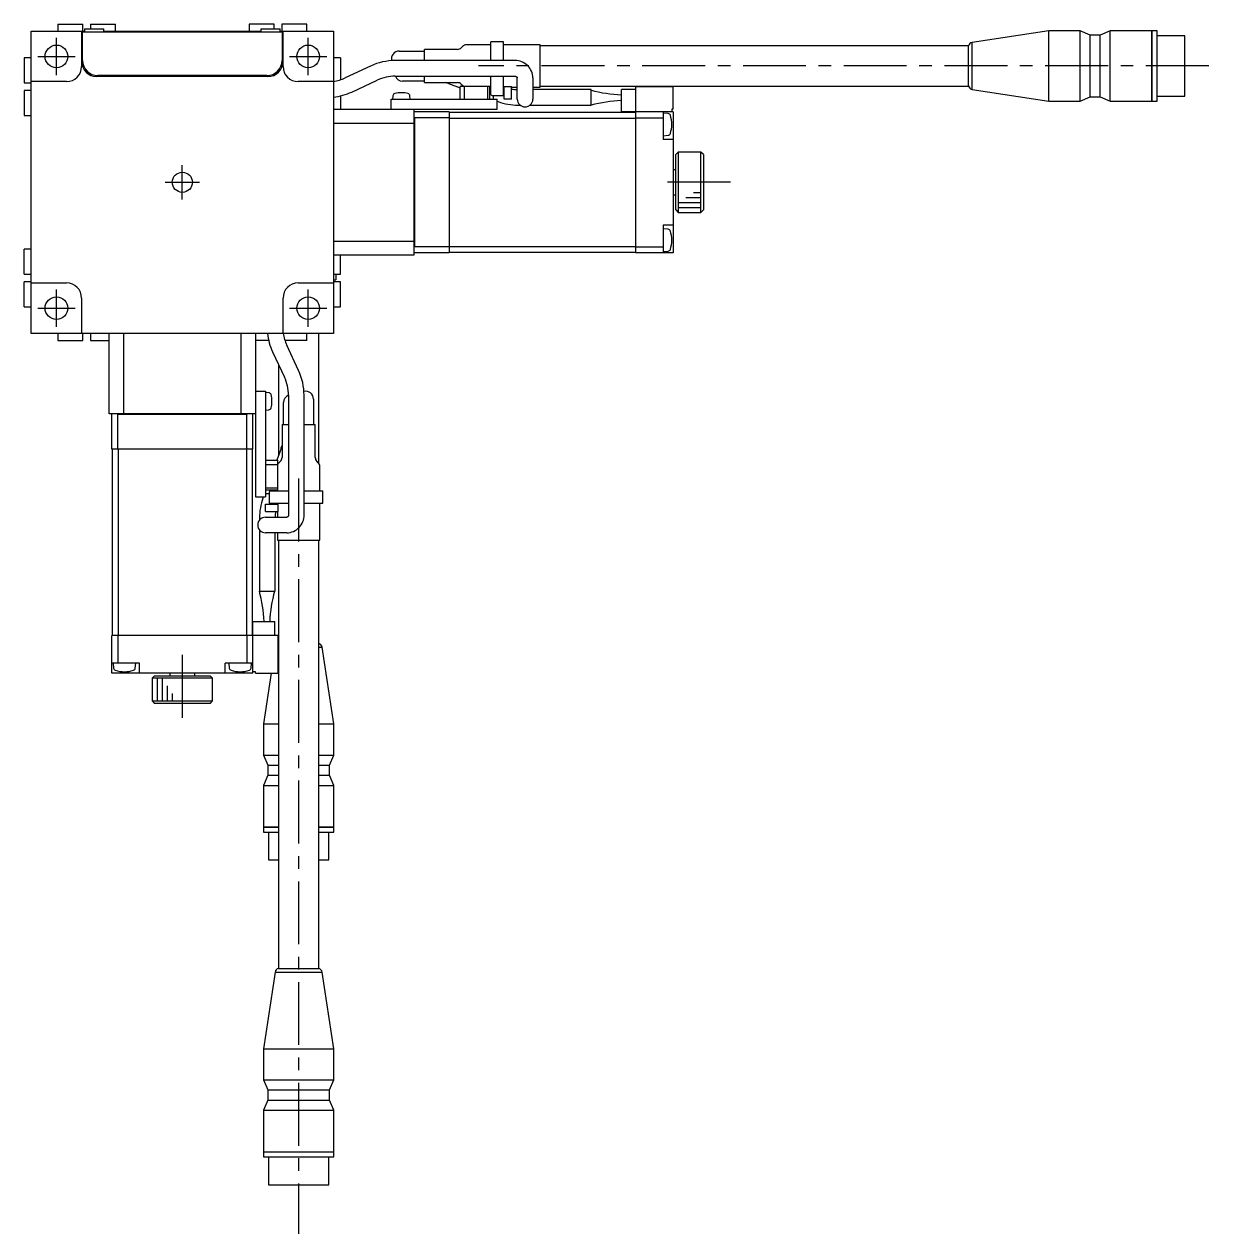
# Model space of a CAD drawing. Extents: x -587 to 419, y 17 to 772.
# Drawn here: x -336.3 to -101.1, y 27 to 267.2 of the extents above; entities that cross this region are included whole.
import ezdxf

# ---------------------------------------------------------------- set-up
doc = ezdxf.new("R2010")
doc.units = 0
doc.header["$LTSCALE"] = 10
doc.linetypes.add('CENTER', pattern=[2, 1.25, -0.25, 0.25, -0.25])
doc.layers.add('1', color=7, linetype='CONTINUOUS')

msp = doc.modelspace()

# ---------------------------------------------------------------- linework, layer by layer
at = {"layer": '1', "color": 7, "linetype": 'CONTINUOUS'}
for p, q in [((-329.655788, 267.22612), (-324.655788, 267.22612)), ((-329.655788, 267.22612), (-329.655788, 265.82612)), ((-324.655788, 265.82612), (-324.655788, 267.22612)), ((-323.155788, 267.22612), (-318.155788, 267.22612)), ((-323.155788, 267.22612), (-323.155788, 266.32612)), ((-318.155788, 265.82612), (-318.155788, 267.22612)), ((-286.655788, 267.22612), (-291.655788, 267.22612)), ((-291.655788, 267.22612), (-291.655788, 265.82612)), ((-286.655788, 266.32612), (-286.655788, 267.22612)), ((-280.155788, 267.22612), (-285.155788, 267.22612)), ((-285.155788, 267.22612), (-285.155788, 265.82612)), ((-280.155788, 265.82612), (-280.155788, 267.22612)), ((-334.905788, 205.82612), (-334.905788, 265.82612)), ((-334.905788, 265.82612), (-324.305788, 265.82612)), ((-324.905788, 265.82612), (-324.905788, 258.82612)), ((-324.705788, 265.22612), (-324.905788, 265.22612)), ((-324.705788, 265.72612), (-285.105788, 265.72612)), ((-324.705788, 260.02612), (-324.705788, 265.72612)), ((-324.305788, 266.32612), (-320.505788, 266.32612)), ((-324.305788, 266.32612), (-324.305788, 265.72612)), ((-320.505788, 265.72612), (-320.505788, 266.32612)), ((-320.505788, 265.82612), (-289.305788, 265.82612)), ((-310.405788, 265.82612), (-310.405788, 265.72612)), ((-299.405788, 265.82612), (-299.405788, 265.72612)), ((-289.305788, 266.32612), (-285.505788, 266.32612)), ((-289.305788, 266.32612), (-289.305788, 265.72612)), ((-285.505788, 265.72612), (-285.505788, 266.32612)), ((-285.505788, 265.82612), (-274.905788, 265.82612)), ((-285.105788, 265.72612), (-285.105788, 260.02612)), ((-284.905788, 265.22612), (-285.105788, 265.22612)), ((-284.905788, 258.82612), (-284.905788, 265.82612)), ((-274.905788, 265.82612), (-274.905788, 205.82612)), ((-132.820001, 265.926119), (-148.053984, 263.610445)), ((-132.820001, 251.926121), (-132.820001, 265.926119)), ((-126.627002, 265.926119), (-132.820001, 265.926119)), ((-126.627002, 251.926121), (-126.627002, 265.926119)), ((-124.627002, 265.07612), (-126.627002, 265.926119)), ((-124.627002, 252.77612), (-124.627002, 265.07612)), ((-122.627002, 265.07612), (-124.627002, 265.07612)), ((-120.627002, 265.926119), (-122.627002, 265.07612)), ((-122.627002, 252.77612), (-122.627002, 265.07612)), ((-120.627002, 251.926121), (-120.627002, 265.926119)), ((-112.370002, 265.926119), (-120.627002, 265.926119)), ((-112.370002, 251.926121), (-112.370002, 265.926119)), ((-112.320002, 265.876119), (-112.370002, 265.926119)), ((-112.320002, 251.926121), (-112.320002, 265.926119)), ((-111.32, 265.926119), (-112.320002, 265.926119)), ((-111.32, 251.926121), (-111.32, 265.926119)), ((-105.819999, 264.926118), (-111.32, 264.926118)), ((-105.819999, 252.926122), (-105.819999, 264.926118)), ((-261.84271, 261.881688), (-256.820001, 261.881688)), ((-256.820001, 260.002302), (-256.820001, 262.22612)), ((-250.234215, 262.22612), (-256.820001, 262.22612)), ((-249.212895, 262.833226), (-249.527108, 262.519013)), ((-243.655788, 263.12612), (-248.505788, 263.12612)), ((-243.655788, 260.002302), (-243.655788, 263.72612)), ((-241.155788, 263.72612), (-243.655788, 263.72612)), ((-241.155788, 260.002302), (-241.155788, 263.72612)), ((-233.820001, 263.12612), (-241.155788, 263.12612)), ((-233.820001, 254.72612), (-233.820001, 263.12612)), ((-148.777658, 262.92612), (-233.820001, 262.92612)), ((-148.777658, 254.92612), (-148.777658, 262.92612)), ((-148.053984, 254.241794), (-148.053984, 263.610445)), ((-336.305788, 260.57612), (-336.305788, 255.57612)), ((-334.905788, 260.57612), (-336.305788, 260.57612)), ((-273.505788, 260.57612), (-274.905788, 260.57612)), ((-273.505788, 260.57612), (-273.505788, 256.191564)), ((-238.84271, 260.002302), (-262.625763, 260.002302)), ((-267.507004, 258.920157), (-272.55161, 256.567819)), ((-336.305788, 255.57612), (-334.905788, 255.57612)), ((-327.905788, 255.82612), (-334.905788, 255.82612)), ((-287.905788, 256.82612), (-321.905788, 256.82612)), ((-288.105788, 257.02612), (-321.705788, 257.02612)), ((-274.905788, 255.82612), (-281.905788, 255.82612)), ((-271.241493, 253.758265), (-266.196888, 256.110603)), ((-262.625763, 256.902302), (-238.84271, 256.902302)), ((-256.820001, 255.939402), (-261.161484, 255.939402)), ((-256.820001, 255.62612), (-256.820001, 256.902302)), ((-256.820001, 255.62612), (-250.234215, 255.62612)), ((-252.034684, 255.429805), (-249.705788, 254.582156)), ((-249.705788, 252.32612), (-249.705788, 254.82612)), ((-243.655788, 254.82612), (-249.705788, 254.82612)), ((-249.527108, 255.333226), (-249.212895, 255.019013)), ((-248.888543, 252.32612), (-248.888543, 254.82612)), ((-244.221109, 252.32612), (-244.221109, 254.82612)), ((-243.805788, 252.32612), (-243.805788, 254.82612)), ((-243.805788, 254.75612), (-243.655788, 254.75612)), ((-243.655788, 253.171395), (-243.655788, 256.902302)), ((-241.155788, 253.05612), (-241.155788, 256.902302)), ((-241.155788, 254.82612), (-239.505788, 254.82612)), ((-241.155788, 254.75612), (-241.005788, 254.75612)), ((-241.005788, 252.32612), (-241.005788, 254.82612)), ((-239.505788, 252.32612), (-239.505788, 254.82612)), ((-239.505788, 254.72612), (-238.39271, 254.72612)), ((-238.84271, 256.902302), (-238.82639, 256.902072)), ((-238.82639, 256.902072), (-238.809215, 256.901331)), ((-238.809215, 256.901331), (-238.792085, 256.90008)), ((-238.792085, 256.90008), (-238.775017, 256.89832)), ((-238.775017, 256.89832), (-238.758024, 256.896052)), ((-238.758024, 256.896052), (-238.74112, 256.893275)), ((-238.74112, 256.893275), (-238.724322, 256.88999)), ((-238.724322, 256.88999), (-238.707642, 256.886196)), ((-238.707642, 256.886196), (-238.691098, 256.881892)), ((-238.691098, 256.881892), (-238.674704, 256.877078)), ((-238.674704, 256.877078), (-238.658477, 256.871751)), ((-238.658477, 256.871751), (-238.642434, 256.86591)), ((-238.642434, 256.86591), (-238.626591, 256.859551)), ((-238.626591, 256.859551), (-238.610967, 256.852672)), ((-238.610967, 256.852672), (-238.595581, 256.845269)), ((-238.595581, 256.845269), (-238.580453, 256.837337)), ((-238.580453, 256.837337), (-238.565603, 256.828871)), ((-238.565603, 256.828871), (-238.551054, 256.819863)), ((-238.551054, 256.819863), (-238.53683, 256.810306)), ((-238.53683, 256.810306), (-238.522956, 256.800189)), ((-238.522956, 256.800189), (-238.509459, 256.7895)), ((-238.509459, 256.7895), (-238.49637, 256.778223)), ((-238.49637, 256.778223), (-238.483721, 256.76634)), ((-238.483721, 256.76634), (-238.471548, 256.753824)), ((-238.471548, 256.753824), (-238.459891, 256.740643)), ((-238.459891, 256.740643), (-238.448796, 256.726752)), ((-238.448796, 256.726752), (-238.438317, 256.712088)), ((-238.438317, 256.712088), (-238.428516, 256.696562)), ((-238.428516, 256.696562), (-238.419473, 256.680044)), ((-238.419473, 256.680044), (-238.411294, 256.66233)), ((-238.411294, 256.66233), (-238.404134, 256.643099)), ((-238.404134, 256.643099), (-238.398248, 256.621817)), ((-238.398248, 256.621817), (-238.394118, 256.597585)), ((-238.394118, 256.597585), (-238.39271, 256.572917)), ((-238.39271, 252.3443), (-238.39271, 256.572917)), ((-235.29271, 256.572917), (-235.29271, 252.3443)), ((-235.29271, 254.72612), (-233.820001, 254.72612)), ((-233.820001, 254.92612), (-148.777658, 254.92612)), ((-214.905788, 254.82612), (-207.405788, 254.82612)), ((-214.905788, 254.82612), (-214.905788, 221.82612)), ((-207.405788, 250.32612), (-207.405788, 254.82612)), ((-336.305788, 254.07612), (-336.305788, 249.07612)), ((-334.905788, 254.07612), (-336.305788, 254.07612)), ((-273.505788, 252.976493), (-273.505788, 250.32612)), ((-263.405788, 250.32612), (-263.405788, 252.32612)), ((-263.405788, 252.32612), (-242.405788, 252.32612)), ((-263.096052, 253.008907), (-263.155788, 252.32612)), ((-259.655788, 252.32612), (-259.715524, 253.008907)), ((-243.655788, 253.171395), (-243.350663, 253.05612)), ((-243.350663, 253.05612), (-241.155788, 253.05612)), ((-243.105788, 252.32612), (-243.105788, 253.05612)), ((-242.405788, 250.32612), (-242.405788, 252.32612)), ((-241.005788, 253.55612), (-241.155788, 253.55612)), ((-239.505788, 252.32612), (-241.005788, 252.32612)), ((-223.705788, 254.25112), (-235.29271, 254.25112)), ((-223.705788, 251.12612), (-223.705788, 254.25112)), ((-217.705788, 249.82612), (-217.705788, 254.22612)), ((-214.905788, 254.22612), (-217.705788, 254.22612)), ((-148.053984, 254.241794), (-132.820001, 251.926121)), ((-126.627002, 251.926121), (-124.627002, 252.77612)), ((-124.627002, 252.77612), (-122.627002, 252.77612)), ((-122.627002, 252.77612), (-120.627002, 251.926121)), ((-111.32, 252.926122), (-105.819999, 252.926122)), ((-274.905788, 250.32612), (-242.405788, 250.32612)), ((-258.905788, 250.32612), (-258.905788, 221.32612)), ((-242.405788, 251.925173), (-242.192851, 251.84767)), ((-238.242518, 251.15112), (-237.832064, 251.15112)), ((-235.853356, 251.15112), (-223.705788, 251.15112)), ((-207.405788, 250.32612), (-207.705788, 250.32612)), ((-207.705788, 250.32612), (-207.705788, 249.82612)), ((-132.820001, 251.926121), (-126.627002, 251.926121)), ((-120.627002, 251.926121), (-112.370002, 251.926121)), ((-112.370002, 251.926121), (-112.320002, 251.976121)), ((-112.320002, 251.926121), (-111.32, 251.926121)), ((-336.305788, 249.07612), (-334.905788, 249.07612)), ((-258.905788, 247.488023), (-274.905788, 247.488023)), ((-251.905788, 249.82612), (-258.905788, 249.82612)), ((-258.905788, 248.72612), (-258.805788, 248.62612)), ((-251.905788, 248.62612), (-258.805788, 248.62612)), ((-258.805788, 248.62612), (-258.805788, 223.02612)), ((-251.905788, 249.82612), (-251.905788, 221.82612)), ((-251.905788, 249.72612), (-214.905788, 249.72612)), ((-251.905788, 248.584698), (-214.905788, 248.584698)), ((-207.405788, 249.82612), (-217.705788, 249.82612)), ((-214.905788, 248.62612), (-209.405788, 248.62612)), ((-209.405788, 249.82612), (-209.405788, 244.32612)), ((-208.420508, 249.489919), (-209.405788, 249.57612)), ((-207.405788, 249.82612), (-207.405788, 221.82612)), ((-209.405788, 245.07612), (-208.420508, 245.16232)), ((-207.405788, 244.32612), (-209.405788, 244.32612)), ((-206.405788, 241.82612), (-206.905788, 241.32612)), ((-206.905788, 230.32612), (-206.905788, 241.32612)), ((-206.405788, 241.82612), (-206.405788, 229.82612)), ((-201.905788, 241.82612), (-206.405788, 241.82612)), ((-201.905788, 229.82612), (-201.905788, 241.82612)), ((-201.405788, 241.32612), (-201.905788, 241.82612)), ((-201.405788, 241.32612), (-201.405788, 230.32612)), ((-206.905788, 238.32612), (-207.405788, 238.32612)), ((-207.405788, 233.32612), (-206.905788, 233.32612)), ((-206.905788, 230.32612), (-206.405788, 229.82612)), ((-206.405788, 229.82612), (-201.905788, 229.82612)), ((-201.905788, 229.82612), (-201.405788, 230.32612)), ((-207.405788, 227.32612), (-209.405788, 227.32612)), ((-209.405788, 227.32612), (-209.405788, 221.82612)), ((-208.420508, 226.489919), (-209.405788, 226.57612)), ((-274.905788, 224.164216), (-258.905788, 224.164216)), ((-336.305788, 217.57612), (-336.305788, 222.57612)), ((-334.905788, 222.57612), (-336.305788, 222.57612)), ((-258.905788, 221.32612), (-274.905788, 221.32612)), ((-273.505788, 217.57612), (-273.505788, 221.32612)), ((-258.805788, 223.02612), (-258.905788, 222.92612)), ((-251.905788, 221.82612), (-258.905788, 221.82612)), ((-251.905788, 223.02612), (-258.805788, 223.02612)), ((-251.905788, 223.067541), (-214.905788, 223.067541)), ((-251.905788, 221.92612), (-214.905788, 221.92612)), ((-214.905788, 223.02612), (-209.405788, 223.02612)), ((-207.405788, 221.82612), (-214.905788, 221.82612)), ((-209.405788, 222.07612), (-208.420508, 222.16232)), ((-336.305788, 217.57612), (-334.905788, 217.57612)), ((-274.905788, 217.57612), (-273.505788, 217.57612)), ((-274.905788, 216.42612), (-274.405788, 216.42612)), ((-274.405788, 217.57612), (-274.405788, 216.42612)), ((-336.305788, 211.07612), (-336.305788, 216.07612)), ((-334.905788, 216.07612), (-336.305788, 216.07612)), ((-334.905788, 215.82612), (-327.905788, 215.82612)), ((-281.905788, 215.82612), (-274.905788, 215.82612)), ((-273.505788, 216.07612), (-274.905788, 216.07612)), ((-273.505788, 211.07612), (-273.505788, 216.07612)), ((-324.905788, 212.82612), (-324.905788, 205.82612)), ((-284.905788, 205.82612), (-284.905788, 212.82612)), ((-336.305788, 211.07612), (-334.905788, 211.07612)), ((-274.905788, 211.07612), (-273.505788, 211.07612)), ((-274.905788, 205.82612), (-334.905788, 205.82612)), ((-329.655788, 205.82612), (-329.655788, 204.42612)), ((-329.655788, 204.42612), (-324.655788, 204.42612)), ((-324.655788, 204.42612), (-324.655788, 205.82612)), ((-323.155788, 205.82612), (-323.155788, 204.42612)), ((-323.155788, 204.42612), (-319.405788, 204.42612)), ((-319.405788, 189.82612), (-319.405788, 205.82612)), ((-316.567692, 205.82612), (-316.567692, 189.82612)), ((-293.243884, 189.82612), (-293.243884, 205.82612)), ((-290.405788, 205.82612), (-290.405788, 173.32612)), ((-287.755414, 204.42612), (-290.405788, 204.42612)), ((-280.155788, 204.42612), (-284.540344, 204.42612)), ((-280.155788, 204.42612), (-280.155788, 205.82612)), ((-277.805788, 180.02612), (-277.805788, 205.82612)), ((-286.973643, 202.161826), (-284.621305, 197.11722)), ((-281.811751, 198.427336), (-284.164089, 203.471942)), ((-285.805788, 199.657352), (-285.805788, 181.571154)), ((-290.405788, 194.32612), (-288.405788, 194.32612)), ((-288.405788, 194.32612), (-288.405788, 173.32612)), ((-287.723, 194.016384), (-288.405788, 194.07612)), ((-283.829605, 193.546095), (-283.829605, 169.763042)), ((-280.729605, 169.763042), (-280.729605, 193.546095)), ((-278.85022, 192.763042), (-278.85022, 187.740333)), ((-290.405787, 189.82612), (-319.405788, 189.82612)), ((-318.905788, 182.82612), (-318.905788, 189.82612)), ((-317.705788, 189.72612), (-317.805788, 189.82612)), ((-292.005788, 189.82612), (-292.105788, 189.72612)), ((-290.905787, 182.82612), (-290.905787, 189.82612)), ((-288.405788, 190.57612), (-287.723, 190.635856)), ((-284.792506, 187.740333), (-284.792506, 192.081817)), ((-317.705788, 182.82612), (-317.705788, 189.72612)), ((-292.105788, 189.72612), (-317.705788, 189.72612)), ((-292.105788, 182.82612), (-292.105788, 189.72612)), ((-285.105788, 187.740333), (-283.829605, 187.740333)), ((-285.105788, 187.740333), (-285.105788, 181.154547)), ((-280.729605, 187.740333), (-278.505788, 187.740333)), ((-278.505788, 181.154547), (-278.505788, 187.740333)), ((-290.905787, 182.82612), (-318.905788, 182.82612)), ((-318.805788, 182.82612), (-318.805788, 145.82612)), ((-317.664367, 182.82612), (-317.664367, 145.82612)), ((-292.147209, 182.82612), (-292.147209, 145.82612)), ((-291.005787, 182.82612), (-291.005787, 145.82612)), ((-285.302103, 182.955016), (-286.149752, 180.62612)), ((-288.405788, 180.62612), (-285.905788, 180.62612)), ((-285.905788, 174.57612), (-285.905788, 180.62612)), ((-285.398681, 180.44744), (-285.712895, 180.133227)), ((-277.898681, 180.133227), (-278.212895, 180.44744)), ((-288.405788, 179.808875), (-285.905788, 179.808875)), ((-277.605788, 174.57612), (-277.605788, 179.42612)), ((-290.405788, 173.32612), (-288.405788, 173.32612)), ((-288.806735, 173.32612), (-288.884238, 173.113183)), ((-288.405788, 175.141441), (-285.905788, 175.141441)), ((-288.405788, 174.72612), (-285.905788, 174.72612)), ((-288.405788, 174.02612), (-287.675788, 174.02612)), ((-287.560513, 174.57612), (-287.675788, 174.270995)), ((-287.675788, 174.270995), (-287.675788, 172.07612)), ((-287.560513, 174.57612), (-283.829605, 174.57612)), ((-285.975788, 174.72612), (-285.975788, 174.57612)), ((-280.729605, 174.57612), (-277.005788, 174.57612)), ((-277.005788, 172.07612), (-277.005788, 174.57612)), ((-288.405788, 171.92612), (-285.905788, 171.92612)), ((-288.405788, 170.42612), (-288.405788, 171.92612)), ((-287.675788, 172.07612), (-283.829605, 172.07612)), ((-287.175788, 171.92612), (-287.175788, 172.07612)), ((-285.975788, 172.07612), (-285.975788, 171.92612)), ((-285.905788, 172.07612), (-285.905788, 170.42612)), ((-280.729605, 172.07612), (-277.005788, 172.07612)), ((-277.605788, 164.740333), (-277.605788, 172.07612)), ((-289.580788, 169.16285), (-289.580788, 168.752396)), ((-288.405788, 170.42612), (-285.905788, 170.42612)), ((-288.387607, 169.313042), (-284.158991, 169.313042)), ((-286.005788, 170.42612), (-286.005788, 169.313042)), ((-284.134323, 169.314451), (-284.158991, 169.313042)), ((-284.110091, 169.318581), (-284.134323, 169.314451)), ((-284.088808, 169.324466), (-284.110091, 169.318581)), ((-284.069578, 169.331626), (-284.088808, 169.324466)), ((-284.051864, 169.339805), (-284.069578, 169.331626)), ((-284.035345, 169.348848), (-284.051864, 169.339805)), ((-284.01982, 169.358649), (-284.035345, 169.348848)), ((-284.005156, 169.369128), (-284.01982, 169.358649)), ((-283.991265, 169.380223), (-284.005156, 169.369128)), ((-283.978084, 169.39188), (-283.991265, 169.380223)), ((-283.965568, 169.404053), (-283.978084, 169.39188)), ((-283.953685, 169.416702), (-283.965568, 169.404053)), ((-283.942408, 169.429791), (-283.953685, 169.416702)), ((-283.931719, 169.443288), (-283.942408, 169.429791)), ((-283.921602, 169.457162), (-283.931719, 169.443288)), ((-283.912045, 169.471387), (-283.921602, 169.457162)), ((-283.903037, 169.485935), (-283.912045, 169.471387)), ((-283.89457, 169.500785), (-283.903037, 169.485935)), ((-283.886638, 169.515913), (-283.89457, 169.500785)), ((-283.879235, 169.531299), (-283.886638, 169.515913)), ((-283.872357, 169.546923), (-283.879235, 169.531299)), ((-283.865998, 169.562766), (-283.872357, 169.546923)), ((-283.860157, 169.578809), (-283.865998, 169.562766)), ((-283.85483, 169.595036), (-283.860157, 169.578809)), ((-283.850015, 169.61143), (-283.85483, 169.595036)), ((-283.845712, 169.627974), (-283.850015, 169.61143)), ((-283.841918, 169.644654), (-283.845712, 169.627974)), ((-283.838633, 169.661452), (-283.841918, 169.644654)), ((-283.835856, 169.678356), (-283.838633, 169.661452)), ((-283.833587, 169.695349), (-283.835856, 169.678356)), ((-283.831827, 169.712417), (-283.833587, 169.695349)), ((-283.830577, 169.729547), (-283.831827, 169.712417)), ((-283.829836, 169.746723), (-283.830577, 169.729547)), ((-283.829605, 169.763042), (-283.829836, 169.746723)), ((-289.580788, 166.773688), (-289.580788, 154.62612)), ((-284.158991, 166.213042), (-288.387607, 166.213042)), ((-286.480788, 154.62612), (-286.480788, 166.213042)), ((-286.005788, 166.213042), (-286.005788, 164.740333)), ((-286.005788, 164.740333), (-277.605788, 164.740333)), ((-285.805788, 164.740333), (-285.805788, 79.69799)), ((-277.805788, 79.69799), (-277.805788, 164.740333)), ((-289.605788, 154.62612), (-286.480788, 154.62612)), ((-290.905788, 148.62612), (-286.505788, 148.62612)), ((-290.905788, 138.32612), (-290.905788, 148.62612)), ((-286.505788, 145.82612), (-286.505788, 148.62612)), ((-285.905788, 145.82612), (-318.905788, 145.82612)), ((-318.905788, 138.32612), (-318.905788, 145.82612)), ((-317.705788, 145.82612), (-317.705788, 140.32612)), ((-292.105788, 145.82612), (-292.105788, 140.32612)), ((-285.905788, 145.82612), (-285.905788, 138.32612)), ((-285.905788, 143.474316), (-285.805788, 143.474316)), ((-277.805788, 143.474316), (-277.121462, 143.474316)), ((-274.805789, 128.240333), (-277.121462, 143.474316)), ((-313.405788, 140.32612), (-318.905788, 140.32612)), ((-318.655788, 140.32612), (-318.569587, 139.34084)), ((-314.241989, 139.34084), (-314.155788, 140.32612)), ((-313.405788, 138.32612), (-313.405788, 140.32612)), ((-296.405788, 138.32612), (-296.405788, 140.32612)), ((-290.905788, 140.32612), (-296.405788, 140.32612)), ((-295.655788, 140.32612), (-295.569587, 139.34084)), ((-291.241989, 139.34084), (-291.155788, 140.32612)), ((-290.905788, 138.32612), (-318.905788, 138.32612)), ((-310.405788, 137.82612), (-310.905788, 137.32612)), ((-298.905788, 137.32612), (-310.905788, 137.32612)), ((-310.905788, 137.32612), (-310.905788, 132.82612)), ((-310.405788, 137.82612), (-299.405788, 137.82612)), ((-307.405788, 138.32612), (-307.405788, 137.82612)), ((-302.405788, 137.82612), (-302.405788, 138.32612)), ((-298.905788, 137.32612), (-299.405788, 137.82612)), ((-298.905788, 132.82612), (-298.905788, 137.32612)), ((-290.405788, 138.62612), (-290.905788, 138.62612)), ((-290.405788, 138.32612), (-290.405788, 138.62612)), ((-290.405788, 138.32612), (-285.905788, 138.32612)), ((-287.272676, 138.32612), (-288.805787, 128.240333)), ((-310.905788, 132.82612), (-298.905788, 132.82612)), ((-310.905788, 132.82612), (-310.405788, 132.32612)), ((-299.405788, 132.32612), (-310.405788, 132.32612)), ((-299.405788, 132.32612), (-298.905788, 132.82612)), ((-288.805787, 128.240333), (-285.805788, 128.240333)), ((-288.805787, 128.240333), (-288.805787, 122.047334)), ((-277.805788, 128.240333), (-274.805789, 128.240333)), ((-274.805789, 122.047334), (-274.805789, 128.240333)), ((-288.805787, 122.047334), (-285.805788, 122.047334)), ((-288.805787, 122.047334), (-287.955788, 120.047334)), ((-277.805788, 122.047334), (-274.805789, 122.047334)), ((-275.655788, 120.047334), (-274.805789, 122.047334)), ((-287.955788, 118.047334), (-288.805787, 116.047334)), ((-287.955788, 120.047334), (-285.805788, 120.047334)), ((-287.955788, 120.047334), (-287.955788, 118.047334)), ((-287.955788, 118.047334), (-285.805788, 118.047334)), ((-277.805788, 120.047334), (-275.655788, 120.047334)), ((-277.805788, 118.047334), (-275.655788, 118.047334)), ((-275.655788, 118.047334), (-275.655788, 120.047334)), ((-274.805789, 116.047334), (-275.655788, 118.047334)), ((-288.805787, 116.047334), (-285.805788, 116.047334)), ((-288.805787, 116.047334), (-288.805787, 107.790334)), ((-277.805788, 116.047334), (-274.805789, 116.047334)), ((-274.805789, 107.790334), (-274.805789, 116.047334)), ((-288.805787, 107.790334), (-285.805788, 107.790334)), ((-288.805787, 107.790334), (-288.755787, 107.740334)), ((-288.805787, 107.740334), (-285.805788, 107.740334)), ((-288.805787, 107.740334), (-288.805787, 106.740332)), ((-288.805787, 106.740332), (-285.805788, 106.740332)), ((-287.805786, 106.740332), (-287.805786, 101.240331)), ((-277.805788, 107.790334), (-274.805789, 107.790334)), ((-277.805788, 107.740334), (-274.805789, 107.740334)), ((-277.805788, 106.740332), (-274.805789, 106.740332)), ((-275.80579, 101.240331), (-275.80579, 106.740332)), ((-274.855789, 107.740334), (-274.805789, 107.790334)), ((-274.805789, 106.740332), (-274.805789, 107.740334)), ((-287.805786, 101.240331), (-285.805788, 101.240331)), ((-277.805788, 101.240331), (-275.80579, 101.240331)), ((-285.805788, 79.69799), (-277.805788, 79.69799)), ((-286.490114, 78.974316), (-288.805787, 63.740333)), ((-286.490114, 78.974316), (-277.121462, 78.974316)), ((-274.805789, 63.740333), (-277.121462, 78.974316)), ((-288.805787, 63.740333), (-274.805789, 63.740333)), ((-288.805787, 63.740333), (-288.805787, 57.547334)), ((-274.805789, 57.547334), (-274.805789, 63.740333)), ((-288.805787, 57.547334), (-274.805789, 57.547334)), ((-288.805787, 57.547334), (-287.955788, 55.547334)), ((-287.955788, 55.547334), (-275.655788, 55.547334)), ((-287.955788, 55.547334), (-287.955788, 53.547334)), ((-275.655788, 55.547334), (-274.805789, 57.547334)), ((-275.655788, 53.547334), (-275.655788, 55.547334)), ((-287.955788, 53.547334), (-288.805787, 51.547334)), ((-287.955788, 53.547334), (-275.655788, 53.547334)), ((-274.805789, 51.547334), (-275.655788, 53.547334)), ((-288.805787, 51.547334), (-274.805789, 51.547334)), ((-288.805787, 51.547334), (-288.805787, 43.290334)), ((-274.805789, 43.290334), (-274.805789, 51.547334)), ((-288.805787, 43.290334), (-274.805789, 43.290334)), ((-288.805787, 43.290334), (-288.755787, 43.240334)), ((-274.855789, 43.240334), (-274.805789, 43.290334)), ((-288.805787, 43.240334), (-274.805789, 43.240334)), ((-288.805787, 43.240334), (-288.805787, 42.240332)), ((-288.805787, 42.240332), (-274.805789, 42.240332)), ((-287.805786, 42.240332), (-287.805786, 36.740331)), ((-275.80579, 36.740331), (-275.80579, 42.240332)), ((-274.805789, 42.240332), (-274.805789, 43.240334)), ((-287.805786, 36.740331), (-275.80579, 36.740331))]:
    msp.add_line(p, q, dxfattribs=at)
at = {"layer": '1', "color": 4, "linetype": 'CENTER'}
for p, q in [((-329.905788, 257.12612), (-329.905788, 264.52612)), ((-279.905788, 257.12612), (-279.905788, 264.52612)), ((-333.605788, 260.82612), (-326.205788, 260.82612)), ((-283.605788, 260.82612), (-276.205788, 260.82612)), ((-101.062894, 258.92612), (-246.062894, 258.92612)), ((-304.905788, 232.42612), (-304.905788, 239.22612)), ((-308.305788, 235.82612), (-301.505788, 235.82612)), ((-196.062894, 235.82612), (-211.062894, 235.82612)), ((-329.905788, 207.12612), (-329.905788, 214.52612)), ((-279.905788, 207.12612), (-279.905788, 214.52612)), ((-333.605788, 210.82612), (-326.205788, 210.82612)), ((-283.605788, 210.82612), (-276.205788, 210.82612)), ((-281.805788, 176.983226), (-281.805788, 26.983226)), ((-304.905788, 141.983226), (-304.905788, 126.983226))]:
    msp.add_line(p, q, dxfattribs=at)
at = {"layer": '1', "color": 9, "linetype": 'CONTINUOUS'}
for p, q in [((-203.405788, 233.82612), (-201.905788, 233.82612)), ((-206.405788, 231.82612), (-201.905788, 231.82612)), ((-206.405788, 230.82612), (-201.905788, 230.82612)), ((-204.905788, 232.82612), (-201.905788, 232.82612)), ((-309.905788, 137.32612), (-309.905788, 132.82612)), ((-308.905788, 137.32612), (-308.905788, 132.82612)), ((-307.905788, 135.82612), (-307.905788, 132.82612)), ((-306.905788, 134.32612), (-306.905788, 132.82612))]:
    msp.add_line(p, q, dxfattribs=at)
at = {"layer": '1', "color": 7, "linetype": 'CONTINUOUS'}
for centre, radius in [((-329.905788, 260.82612), 2.25), ((-279.905788, 260.82612), 2.25), ((-304.905788, 235.82612), 2), ((-329.905788, 210.82612), 2.25), ((-279.905788, 210.82612), 2.25)]:
    msp.add_circle(centre, radius, dxfattribs=at)
for centre, radius, start, end in [((-261.84271, 260.331688), 1.55, 90, 193.135687), ((-250.234215, 263.22612), 1, 270, 315), ((-248.505788, 262.12612), 1, 90, 135), ((-147.82, 262.638203), 1.000002, 103.531698, 163.266744), ((-321.905788, 259.82612), 3, 180, 270), ((-321.705788, 260.02612), 3, 180, 270), ((-288.105788, 260.02612), 3, 270, 0), ((-287.905788, 259.82612), 3, 270, 0), ((-262.625763, 248.452302), 11.55, 90, 115), ((-238.782304, 256.512711), 3.490114, 0.988425, 90.991701), ((-327.905788, 258.82612), 3, 270, 0), ((-281.905788, 258.82612), 3, 180, 270), ((-276.122734, 264.22612), 8.45, 278.280441, 295), ((-262.625763, 248.452302), 8.45, 90, 115), ((-261.161484, 257.489402), 1.55, 202.257759, 270), ((-254.924754, 247.489402), 8.45, 70, 74.349503), ((-250.234215, 254.62612), 1, 45, 90), ((-248.505788, 255.72612), 1, 225, 244.158032), ((-147.82, 255.214037), 1.000002, 196.733256, 256.468302), ((-276.122734, 264.22612), 11.55, 276.048133, 295), ((-262.597954, 252.965329), 0.5, 105.362549, 175), ((-261.405788, 248.62612), 5, 74.637451, 105.362549), ((-260.213621, 252.965329), 0.5, 5, 74.637451), ((-246.405788, 252.25612), 3.3, 33.557309, 38.012279), ((-238.242518, 262.70112), 8.45, 261.402084, 268.98156), ((-236.84271, 252.3443), 1.55, 180, 0), ((-216.291886, 281.764457), 28.615444, 254.984079, 267.167836), ((-238.242518, 262.70112), 11.55, 250, 270), ((-216.249137, 223.215543), 28.889478, 92.890165, 104.95792), ((-208.464086, 248.991821), 0.5, 17.629155, 85), ((-213.705788, 247.32612), 6, 342.370845, 17.629155), ((-208.464086, 245.660418), 0.5, 275, 342.370845), ((-208.464086, 225.991821), 0.5, 17.629155, 85), ((-213.705788, 224.32612), 6, 342.370845, 17.629155), ((-208.464086, 222.660418), 0.5, 275, 342.370845), ((-327.905788, 212.82612), 3, 0, 90), ((-281.905788, 212.82612), 3, 90, 180), ((-276.505788, 207.043066), 11.55, 186.048133, 205), ((-276.505788, 207.043066), 8.45, 188.280441, 205), ((-292.279605, 193.546095), 8.45, 0, 25), ((-292.279605, 193.546095), 11.55, 0, 25), ((-287.766578, 193.518286), 0.5, 15.362549, 85), ((-292.105788, 192.32612), 5, 344.637451, 15.362549), ((-283.242506, 192.081817), 1.55, 112.257759, 180), ((-280.40022, 192.763042), 1.55, 0, 103.135687), ((-287.766578, 191.133953), 0.5, 275, 344.637451), ((-293.242506, 185.845086), 8.45, 340, 344.349503), ((-286.105788, 181.154547), 1, 315, 0), ((-277.505788, 181.154547), 1, 180, 225), ((-285.005788, 179.42612), 1, 135, 154.158032), ((-278.605788, 179.42612), 1, 0, 45), ((-278.030788, 169.16285), 11.55, 160, 180), ((-288.475788, 177.32612), 3.3, 303.557309, 308.012279), ((-288.387607, 167.763042), 1.55, 90, 270), ((-278.030788, 169.16285), 8.45, 171.402084, 178.981779), ((-284.219197, 169.702637), 3.490114, 270.988425, 0.991701), ((-317.516365, 147.169469), 28.889478, 2.890165, 14.95792), ((-258.967451, 147.212218), 28.615444, 164.984079, 177.167836), ((-285.517871, 143.240332), 1.000002, 106.733256, 112.824885), ((-278.093705, 143.240332), 1.000002, 13.531698, 73.266744), ((-318.07149, 139.384418), 0.5, 185, 252.370845), ((-316.405788, 144.62612), 6, 252.370845, 287.629155), ((-314.740086, 139.384418), 0.5, 287.629155, 355), ((-295.07149, 139.384418), 0.5, 185, 252.370845), ((-293.405788, 144.62612), 6, 252.370845, 287.629155), ((-291.740086, 139.384418), 0.5, 287.629155, 355), ((-285.517871, 78.740332), 1.000002, 106.733256, 166.468302), ((-278.093705, 78.740332), 1.000002, 13.531698, 73.266744)]:
    msp.add_arc(centre, radius, start, end, dxfattribs=at)

doc.saveas('drawing.dxf')
